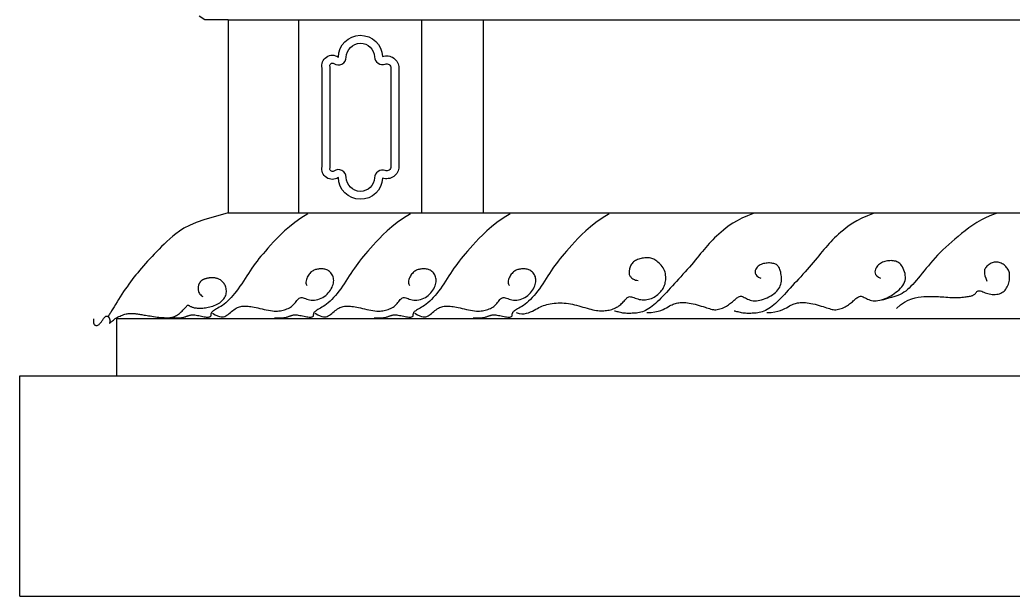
# Model space of a CAD drawing. Extents: x 1738 to 2185, y 1636 to 2426.
# Drawn here: x 1737.7 to 1961.4, y 1636.1 to 1765.8 of the extents above; entities that cross this region are included whole.
import ezdxf

# ---------------------------------------------------------------- set-up
doc = ezdxf.new("R2010")
doc.units = 0
doc.header["$LTSCALE"] = 10
doc.header["$MEASUREMENT"] = 0
doc.layers.add('3', color=3, linetype='CONTINUOUS')
doc.layers.add('4', color=4, linetype='CONTINUOUS')

msp = doc.modelspace()

# ---------------------------------------------------------------- linework, layer by layer
at = {"layer": '3'}
msp.add_line((1800.52, 1765.84), (1800.52, 1722.37), dxfattribs=at)
for points in [[(1805.81, 1754.99, -0.685062), (1809.46, 1757.47, -0.972865), (1819.41, 1757.58, -0.515844), (1823.1, 1754.99), (1823.1, 1732.82, -0.515844), (1819.41, 1730.24, -0.972865), (1809.46, 1730.34, -0.685062), (1805.81, 1732.82)], [(1807.6, 1755.27, -0.775375), (1808.45, 1756, 0.598874), (1811.25, 1757.44, -0.972865), (1817.62, 1757.51, 0.506095), (1820.01, 1755.89, -0.514278), (1821.31, 1754.98), (1821.31, 1732.83, -0.514277), (1820.01, 1731.92, 0.506095), (1817.62, 1730.31, -0.972865), (1811.25, 1730.37, 0.598874), (1808.45, 1731.81, -0.775375), (1807.6, 1732.55)]]:
    msp.add_lwpolyline(points, format="xyb", close=True, dxfattribs=at)
for points in [[(1903.11, 1722.33), (1901.62, 1721.74), (1900.34, 1721.17), (1899.24, 1720.61), (1898.29, 1720.06), (1897.49, 1719.54), (1896.79, 1719.02), (1896.18, 1718.53), (1895.63, 1718.06), (1895.12, 1717.6), (1894.64, 1717.16), (1894.19, 1716.74), (1893.77, 1716.32), (1893.36, 1715.91), (1892.96, 1715.49), (1892.58, 1715.06), (1892.2, 1714.63), (1891.82, 1714.18), (1891.44, 1713.71), (1891.05, 1713.24), (1890.66, 1712.75), (1890.26, 1712.25), (1889.84, 1711.74), (1889.42, 1711.22), (1888.97, 1710.7), (1888.52, 1710.17), (1888.04, 1709.63), (1887.56, 1709.1), (1887.07, 1708.56), (1886.58, 1708.03), (1886.09, 1707.5), (1885.61, 1706.98), (1885.13, 1706.46), (1884.67, 1705.95), (1884.21, 1705.46), (1883.77, 1704.97), (1883.34, 1704.5), (1882.91, 1704.04), (1882.49, 1703.6), (1882.08, 1703.18), (1881.68, 1702.77), (1881.28, 1702.39), (1880.89, 1702.03), (1880.5, 1701.69), (1880.12, 1701.38), (1879.74, 1701.1), (1879.37, 1700.85), (1879.01, 1700.62), (1878.64, 1700.43), (1878.29, 1700.27), (1877.94, 1700.14), (1877.59, 1700.04), (1877.25, 1699.96), (1876.92, 1699.9), (1876.59, 1699.85), (1876.26, 1699.82), (1875.94, 1699.79), (1875.63, 1699.78), (1875.32, 1699.76), (1875.02, 1699.76), (1874.72, 1699.76), (1874.42, 1699.77), (1874.13, 1699.79), (1873.84, 1699.81), (1873.55, 1699.85), (1873.27, 1699.9), (1872.99, 1699.95), (1872.73, 1700.01), (1872.47, 1700.08), (1872.23, 1700.14), (1872, 1700.2), (1871.8, 1700.25), (1871.61, 1700.3)], [(1930.11, 1722.33), (1928.62, 1721.74), (1927.33, 1721.17), (1926.23, 1720.61), (1925.29, 1720.06), (1924.48, 1719.54), (1923.79, 1719.02), (1923.18, 1718.53), (1922.63, 1718.06), (1922.12, 1717.6), (1921.64, 1717.16), (1921.19, 1716.74), (1920.76, 1716.32), (1920.36, 1715.91), (1919.96, 1715.49), (1919.58, 1715.06), (1919.2, 1714.63), (1918.82, 1714.18), (1918.43, 1713.71), (1918.05, 1713.24), (1917.65, 1712.75), (1917.25, 1712.25), (1916.84, 1711.74), (1916.41, 1711.22), (1915.97, 1710.7), (1915.51, 1710.17), (1915.04, 1709.63), (1914.56, 1709.1), (1914.07, 1708.56), (1913.58, 1708.03), (1913.09, 1707.5), (1912.6, 1706.98), (1912.13, 1706.46), (1911.66, 1705.95), (1911.21, 1705.46), (1910.77, 1704.97), (1910.33, 1704.5), (1909.91, 1704.04), (1909.49, 1703.6), (1909.08, 1703.18), (1908.68, 1702.77), (1908.28, 1702.39), (1907.89, 1702.03), (1907.5, 1701.69), (1907.12, 1701.38), (1906.74, 1701.1), (1906.37, 1700.85), (1906, 1700.62), (1905.64, 1700.43), (1905.29, 1700.27), (1904.93, 1700.14), (1904.59, 1700.04), (1904.25, 1699.96), (1903.91, 1699.9), (1903.58, 1699.85), (1903.26, 1699.82), (1902.94, 1699.79), (1902.63, 1699.78), (1902.32, 1699.76), (1902.01, 1699.76), (1901.71, 1699.76), (1901.42, 1699.77), (1901.13, 1699.79), (1900.84, 1699.81), (1900.55, 1699.85), (1900.27, 1699.9), (1899.99, 1699.95), (1899.72, 1700.01), (1899.46, 1700.08), (1899.22, 1700.14), (1899, 1700.2), (1898.79, 1700.25), (1898.61, 1700.3)], [(1957.85, 1722.33), (1956.56, 1721.88), (1955.37, 1721.37), (1954.27, 1720.82), (1953.26, 1720.24), (1952.32, 1719.62), (1951.44, 1719), (1950.6, 1718.36), (1949.81, 1717.72), (1949.04, 1717.1), (1948.3, 1716.48), (1947.59, 1715.87), (1946.9, 1715.26), (1946.24, 1714.66), (1945.6, 1714.06), (1944.99, 1713.47), (1944.41, 1712.87), (1943.85, 1712.27), (1943.32, 1711.68), (1942.81, 1711.08), (1942.32, 1710.5), (1941.84, 1709.92), (1941.38, 1709.34), (1940.93, 1708.79), (1940.49, 1708.25), (1940.06, 1707.72), (1939.63, 1707.22), (1939.21, 1706.74), (1938.8, 1706.28), (1938.4, 1705.86), (1938, 1705.47), (1937.61, 1705.11), (1937.22, 1704.8), (1936.83, 1704.52), (1936.43, 1704.28), (1935.97, 1704.05), (1935.44, 1703.83), (1934.8, 1703.6), (1934.03, 1703.36), (1933.1, 1703.09), (1931.98, 1702.78)], [(1802.62, 1722.2), (1801.04, 1721.19), (1799.65, 1720.21), (1798.43, 1719.26), (1797.36, 1718.34), (1796.42, 1717.47), (1795.6, 1716.63), (1794.87, 1715.85), (1794.2, 1715.12), (1793.6, 1714.44), (1793.04, 1713.8), (1792.52, 1713.21), (1792.04, 1712.64), (1791.59, 1712.1), (1791.16, 1711.56), (1790.75, 1711.03), (1790.36, 1710.48), (1789.97, 1709.93), (1789.59, 1709.35), (1789.21, 1708.77), (1788.83, 1708.19), (1788.46, 1707.6), (1788.08, 1707.01), (1787.7, 1706.43), (1787.31, 1705.87), (1786.92, 1705.31), (1786.52, 1704.78), (1786.11, 1704.27), (1785.71, 1703.78), (1785.3, 1703.32), (1784.9, 1702.9), (1784.5, 1702.51), (1784.1, 1702.16), (1783.72, 1701.85), (1783.34, 1701.57), (1782.98, 1701.34), (1782.64, 1701.13), (1782.32, 1700.94), (1782.03, 1700.78), (1781.77, 1700.64), (1781.54, 1700.5), (1781.35, 1700.37), (1781.19, 1700.26), (1781.06, 1700.14), (1780.96, 1700.04), (1780.89, 1699.94), (1780.83, 1699.84), (1780.79, 1699.76), (1780.76, 1699.67), (1780.75, 1699.6), (1780.74, 1699.52), (1780.74, 1699.45), (1780.73, 1699.39), (1780.73, 1699.32), (1780.72, 1699.26), (1780.71, 1699.2), (1780.68, 1699.14), (1780.65, 1699.08), (1780.59, 1699.02), (1780.52, 1698.97), (1780.43, 1698.93), (1780.31, 1698.89), (1780.17, 1698.87), (1779.99, 1698.86), (1779.78, 1698.87), (1779.53, 1698.9), (1779.25, 1698.95), (1778.95, 1699), (1778.64, 1699.07), (1778.32, 1699.13), (1778.01, 1699.2), (1777.71, 1699.25), (1777.42, 1699.3), (1777.17, 1699.33), (1776.94, 1699.35), (1776.73, 1699.36), (1776.54, 1699.36), (1776.36, 1699.34), (1776.21, 1699.33), (1776.06, 1699.3), (1775.93, 1699.27), (1775.8, 1699.24), (1775.68, 1699.21), (1775.56, 1699.17), (1775.44, 1699.13), (1775.32, 1699.09), (1775.2, 1699.05), (1775.07, 1699), (1774.94, 1698.95), (1774.79, 1698.9), (1774.62, 1698.85), (1774.39, 1698.8), (1774.11, 1698.76), (1773.75, 1698.72), (1773.29, 1698.69), (1772.71, 1698.67), (1772, 1698.66)], [(1825.71, 1722.2), (1824.13, 1721.19), (1822.74, 1720.21), (1821.52, 1719.26), (1820.45, 1718.34), (1819.51, 1717.47), (1818.69, 1716.63), (1817.95, 1715.85), (1817.29, 1715.12), (1816.69, 1714.44), (1816.13, 1713.8), (1815.61, 1713.21), (1815.13, 1712.64), (1814.68, 1712.1), (1814.25, 1711.56), (1813.84, 1711.03), (1813.44, 1710.48), (1813.06, 1709.93), (1812.67, 1709.35), (1812.3, 1708.77), (1811.92, 1708.19), (1811.54, 1707.6), (1811.17, 1707.01), (1810.78, 1706.43), (1810.4, 1705.87), (1810, 1705.31), (1809.6, 1704.78), (1809.2, 1704.27), (1808.79, 1703.78), (1808.39, 1703.32), (1807.99, 1702.9), (1807.59, 1702.51), (1807.19, 1702.16), (1806.8, 1701.85), (1806.43, 1701.57), (1806.07, 1701.34), (1805.73, 1701.13), (1805.41, 1700.94), (1805.12, 1700.78), (1804.85, 1700.64), (1804.63, 1700.5), (1804.43, 1700.37), (1804.28, 1700.26), (1804.15, 1700.14), (1804.05, 1700.04), (1803.97, 1699.94), (1803.92, 1699.84), (1803.88, 1699.76), (1803.85, 1699.67), (1803.84, 1699.6), (1803.83, 1699.52), (1803.82, 1699.45), (1803.82, 1699.39), (1803.82, 1699.32), (1803.81, 1699.26), (1803.8, 1699.2), (1803.77, 1699.14), (1803.73, 1699.08), (1803.68, 1699.02), (1803.61, 1698.97), (1803.52, 1698.93), (1803.4, 1698.89), (1803.25, 1698.87), (1803.07, 1698.86), (1802.86, 1698.87), (1802.61, 1698.9), (1802.34, 1698.95), (1802.04, 1699), (1801.73, 1699.07), (1801.41, 1699.13), (1801.1, 1699.2), (1800.79, 1699.25), (1800.51, 1699.3), (1800.25, 1699.33), (1800.02, 1699.35), (1799.81, 1699.36), (1799.62, 1699.36), (1799.45, 1699.34), (1799.29, 1699.33), (1799.15, 1699.3), (1799.01, 1699.27), (1798.89, 1699.24), (1798.77, 1699.21), (1798.65, 1699.17), (1798.53, 1699.13), (1798.41, 1699.09), (1798.29, 1699.05), (1798.16, 1699), (1798.03, 1698.95), (1797.88, 1698.9), (1797.7, 1698.85), (1797.48, 1698.8), (1797.2, 1698.76), (1796.83, 1698.72), (1796.37, 1698.69), (1795.8, 1698.67), (1795.09, 1698.66)], [(1848.15, 1722.2), (1846.57, 1721.19), (1845.18, 1720.21), (1843.96, 1719.26), (1842.89, 1718.34), (1841.96, 1717.47), (1841.13, 1716.63), (1840.4, 1715.85), (1839.74, 1715.12), (1839.13, 1714.44), (1838.57, 1713.8), (1838.05, 1713.21), (1837.57, 1712.64), (1837.12, 1712.1), (1836.69, 1711.56), (1836.28, 1711.03), (1835.89, 1710.48), (1835.5, 1709.93), (1835.12, 1709.35), (1834.74, 1708.77), (1834.37, 1708.19), (1833.99, 1707.6), (1833.61, 1707.01), (1833.23, 1706.43), (1832.84, 1705.87), (1832.45, 1705.31), (1832.05, 1704.78), (1831.65, 1704.27), (1831.24, 1703.78), (1830.83, 1703.32), (1830.43, 1702.9), (1830.03, 1702.51), (1829.64, 1702.16), (1829.25, 1701.85), (1828.87, 1701.57), (1828.51, 1701.34), (1828.17, 1701.13), (1827.85, 1700.94), (1827.56, 1700.78), (1827.3, 1700.64), (1827.07, 1700.5), (1826.88, 1700.37), (1826.72, 1700.26), (1826.59, 1700.14), (1826.49, 1700.04), (1826.42, 1699.94), (1826.36, 1699.84), (1826.32, 1699.76), (1826.3, 1699.67), (1826.28, 1699.6), (1826.27, 1699.52), (1826.27, 1699.45), (1826.27, 1699.39), (1826.26, 1699.32), (1826.26, 1699.26), (1826.24, 1699.2), (1826.22, 1699.14), (1826.18, 1699.08), (1826.13, 1699.02), (1826.06, 1698.97), (1825.96, 1698.93), (1825.84, 1698.89), (1825.7, 1698.87), (1825.52, 1698.86), (1825.31, 1698.87), (1825.06, 1698.9), (1824.78, 1698.95), (1824.48, 1699), (1824.17, 1699.07), (1823.86, 1699.13), (1823.54, 1699.2), (1823.24, 1699.25), (1822.96, 1699.3), (1822.7, 1699.33), (1822.47, 1699.35), (1822.26, 1699.36), (1822.07, 1699.36), (1821.9, 1699.34), (1821.74, 1699.33), (1821.59, 1699.3), (1821.46, 1699.27), (1821.33, 1699.24), (1821.21, 1699.21), (1821.09, 1699.17), (1820.98, 1699.13), (1820.86, 1699.09), (1820.73, 1699.05), (1820.61, 1699), (1820.47, 1698.95), (1820.32, 1698.9), (1820.15, 1698.85), (1819.93, 1698.8), (1819.64, 1698.76), (1819.28, 1698.72), (1818.82, 1698.69), (1818.24, 1698.67), (1817.53, 1698.66)], [(1870.44, 1722.2), (1868.86, 1721.19), (1867.46, 1720.21), (1866.24, 1719.26), (1865.18, 1718.34), (1864.24, 1717.47), (1863.41, 1716.63), (1862.68, 1715.85), (1862.02, 1715.12), (1861.41, 1714.44), (1860.85, 1713.8), (1860.34, 1713.21), (1859.86, 1712.64), (1859.4, 1712.1), (1858.98, 1711.56), (1858.57, 1711.03), (1858.17, 1710.48), (1857.78, 1709.93), (1857.4, 1709.35), (1857.02, 1708.77), (1856.65, 1708.19), (1856.27, 1707.6), (1855.89, 1707.01), (1855.51, 1706.43), (1855.13, 1705.87), (1854.73, 1705.31), (1854.33, 1704.78), (1853.93, 1704.27), (1853.52, 1703.78), (1853.12, 1703.32), (1852.71, 1702.9), (1852.31, 1702.51), (1851.92, 1702.16), (1851.53, 1701.85), (1851.16, 1701.57), (1850.8, 1701.34), (1850.46, 1701.13), (1850.14, 1700.94), (1849.84, 1700.78), (1849.58, 1700.64), (1849.35, 1700.5), (1849.16, 1700.37), (1849, 1700.26), (1848.88, 1700.14), (1848.78, 1700.04), (1848.7, 1699.94), (1848.64, 1699.84), (1848.6, 1699.76), (1848.58, 1699.67), (1848.56, 1699.6), (1848.56, 1699.52), (1848.55, 1699.45), (1848.55, 1699.39), (1848.55, 1699.32), (1848.54, 1699.26), (1848.52, 1699.2), (1848.5, 1699.14), (1848.46, 1699.08), (1848.41, 1699.02), (1848.34, 1698.97), (1848.24, 1698.93), (1848.13, 1698.89), (1847.98, 1698.87), (1847.8, 1698.86), (1847.59, 1698.87), (1847.34, 1698.9), (1847.07, 1698.95), (1846.77, 1699), (1846.45, 1699.07), (1846.14, 1699.13), (1845.82, 1699.2), (1845.52, 1699.25), (1845.24, 1699.3), (1844.98, 1699.33), (1844.75, 1699.35), (1844.54, 1699.36), (1844.35, 1699.36), (1844.18, 1699.34), (1844.02, 1699.33), (1843.88, 1699.3), (1843.74, 1699.27), (1843.62, 1699.24), (1843.49, 1699.21), (1843.38, 1699.17), (1843.26, 1699.13), (1843.14, 1699.09), (1843.02, 1699.05), (1842.89, 1699), (1842.75, 1698.95), (1842.61, 1698.9), (1842.43, 1698.85), (1842.21, 1698.8), (1841.93, 1698.76), (1841.56, 1698.72), (1841.1, 1698.69), (1840.52, 1698.67), (1839.81, 1698.66)], [(1849.51, 1699.97), (1850.16, 1699.77), (1850.76, 1699.69), (1851.32, 1699.7), (1851.83, 1699.78), (1852.31, 1699.92), (1852.76, 1700.1), (1853.17, 1700.3), (1853.56, 1700.51), (1853.93, 1700.71), (1854.29, 1700.89), (1854.63, 1701.07), (1854.97, 1701.23), (1855.31, 1701.37), (1855.65, 1701.51), (1856.01, 1701.63), (1856.38, 1701.75), (1856.77, 1701.84), (1857.17, 1701.93), (1857.6, 1702), (1858.03, 1702.06), (1858.48, 1702.1), (1858.94, 1702.13), (1859.4, 1702.13), (1859.86, 1702.12), (1860.33, 1702.09), (1860.79, 1702.04), (1861.26, 1701.98), (1861.72, 1701.9), (1862.19, 1701.81), (1862.65, 1701.7), (1863.12, 1701.59), (1863.59, 1701.46), (1864.06, 1701.34), (1864.54, 1701.2), (1865, 1701.07), (1865.46, 1700.94), (1865.91, 1700.81), (1866.35, 1700.7), (1866.77, 1700.6), (1867.17, 1700.51), (1867.56, 1700.44), (1867.92, 1700.39), (1868.27, 1700.36), (1868.61, 1700.34), (1868.93, 1700.34), (1869.24, 1700.35), (1869.55, 1700.38), (1869.86, 1700.42), (1870.16, 1700.46), (1870.45, 1700.52), (1870.75, 1700.59), (1871.04, 1700.67), (1871.32, 1700.77), (1871.6, 1700.87), (1871.87, 1700.99), (1872.12, 1701.13), (1872.37, 1701.27), (1872.61, 1701.43), (1872.83, 1701.6), (1873.05, 1701.78), (1873.25, 1701.96), (1873.44, 1702.15), (1873.62, 1702.34), (1873.79, 1702.53), (1873.95, 1702.72), (1874.1, 1702.9), (1874.24, 1703.07), (1874.39, 1703.22), (1874.53, 1703.35), (1874.69, 1703.45), (1874.86, 1703.52), (1875.05, 1703.54), (1875.26, 1703.53), (1875.48, 1703.48), (1875.73, 1703.41), (1875.99, 1703.31), (1876.27, 1703.21), (1876.57, 1703.1), (1876.88, 1703.01), (1877.2, 1702.93), (1877.54, 1702.87), (1877.89, 1702.83), (1878.24, 1702.83), (1878.59, 1702.84), (1878.94, 1702.88), (1879.29, 1702.95), (1879.63, 1703.04), (1879.96, 1703.15), (1880.28, 1703.29), (1880.58, 1703.45), (1880.87, 1703.63), (1881.14, 1703.82), (1881.39, 1704.03), (1881.63, 1704.24), (1881.85, 1704.46), (1882.06, 1704.69), (1882.25, 1704.91), (1882.42, 1705.14), (1882.57, 1705.37), (1882.71, 1705.61), (1882.83, 1705.86), (1882.93, 1706.12), (1883.02, 1706.4), (1883.09, 1706.69), (1883.15, 1707), (1883.18, 1707.33), (1883.2, 1707.67), (1883.19, 1708.01), (1883.16, 1708.36), (1883.11, 1708.71), (1883.02, 1709.05), (1882.9, 1709.39), (1882.75, 1709.71), (1882.58, 1710.02), (1882.38, 1710.32), (1882.16, 1710.59), (1881.92, 1710.85), (1881.68, 1711.09), (1881.44, 1711.31), (1881.2, 1711.5), (1880.96, 1711.67), (1880.73, 1711.82), (1880.5, 1711.95), (1880.27, 1712.05), (1880.04, 1712.13), (1879.8, 1712.2), (1879.56, 1712.24), (1879.3, 1712.27), (1879.04, 1712.28), (1878.76, 1712.28), (1878.48, 1712.27), (1878.2, 1712.23), (1877.91, 1712.19), (1877.63, 1712.13), (1877.36, 1712.06), (1877.09, 1711.97), (1876.84, 1711.87), (1876.6, 1711.76), (1876.37, 1711.64), (1876.16, 1711.51), (1875.96, 1711.36), (1875.78, 1711.2), (1875.62, 1711.03), (1875.48, 1710.85), (1875.36, 1710.65), (1875.25, 1710.45), (1875.16, 1710.24), (1875.09, 1710.02), (1875.03, 1709.81), (1874.99, 1709.6), (1874.96, 1709.4), (1874.94, 1709.2), (1874.93, 1709.02), (1874.93, 1708.84), (1874.95, 1708.68), (1874.98, 1708.53), (1875.03, 1708.38), (1875.1, 1708.24), (1875.18, 1708.1), (1875.29, 1707.96), (1875.42, 1707.83), (1875.58, 1707.7), (1875.75, 1707.58), (1875.95, 1707.47), (1876.17, 1707.37), (1876.41, 1707.28), (1876.68, 1707.21), (1876.96, 1707.16)], [(1878.93, 1699.96), (1879.9, 1700), (1880.74, 1700.09), (1881.45, 1700.24), (1882.06, 1700.42), (1882.57, 1700.62), (1883.01, 1700.84), (1883.39, 1701.05), (1883.72, 1701.26), (1884.04, 1701.43), (1884.33, 1701.59), (1884.6, 1701.72), (1884.87, 1701.83), (1885.12, 1701.92), (1885.37, 1702), (1885.62, 1702.06), (1885.88, 1702.12), (1886.15, 1702.16), (1886.42, 1702.2), (1886.71, 1702.22), (1887.02, 1702.23), (1887.35, 1702.22), (1887.69, 1702.2), (1888.07, 1702.16), (1888.47, 1702.1), (1888.9, 1702.02), (1889.35, 1701.92), (1889.81, 1701.81), (1890.28, 1701.69), (1890.74, 1701.56), (1891.19, 1701.42), (1891.63, 1701.29), (1892.03, 1701.16), (1892.4, 1701.04), (1892.74, 1700.93), (1893.05, 1700.83), (1893.35, 1700.74), (1893.63, 1700.67), (1893.91, 1700.62), (1894.18, 1700.6), (1894.47, 1700.6), (1894.76, 1700.63), (1895.06, 1700.68), (1895.37, 1700.76), (1895.68, 1700.85), (1895.98, 1700.97), (1896.28, 1701.1), (1896.57, 1701.24), (1896.85, 1701.39), (1897.11, 1701.54), (1897.35, 1701.71), (1897.58, 1701.88), (1897.8, 1702.05), (1898.01, 1702.22), (1898.21, 1702.4), (1898.41, 1702.58), (1898.61, 1702.75), (1898.81, 1702.93), (1899.01, 1703.09), (1899.2, 1703.25), (1899.4, 1703.38), (1899.6, 1703.49), (1899.81, 1703.57), (1900.01, 1703.61), (1900.22, 1703.62), (1900.44, 1703.57), (1900.65, 1703.49), (1900.88, 1703.38), (1901.12, 1703.26), (1901.37, 1703.12), (1901.63, 1702.98), (1901.91, 1702.86), (1902.21, 1702.75), (1902.53, 1702.68), (1902.87, 1702.63), (1903.22, 1702.61), (1903.6, 1702.63), (1903.98, 1702.67), (1904.37, 1702.74), (1904.78, 1702.83), (1905.19, 1702.96), (1905.61, 1703.11), (1906.02, 1703.29), (1906.43, 1703.5), (1906.83, 1703.72), (1907.21, 1703.96), (1907.57, 1704.22), (1907.9, 1704.49), (1908.19, 1704.78), (1908.45, 1705.07), (1908.66, 1705.37), (1908.84, 1705.68), (1908.99, 1706), (1909.1, 1706.32), (1909.18, 1706.65), (1909.23, 1706.99), (1909.26, 1707.34), (1909.26, 1707.7), (1909.24, 1708.05), (1909.2, 1708.4), (1909.14, 1708.75), (1909.07, 1709.08), (1908.98, 1709.39), (1908.88, 1709.67), (1908.77, 1709.93), (1908.66, 1710.15), (1908.53, 1710.34), (1908.4, 1710.5), (1908.25, 1710.63), (1908.09, 1710.75), (1907.92, 1710.84), (1907.74, 1710.91), (1907.53, 1710.98), (1907.32, 1711.03), (1907.08, 1711.07), (1906.83, 1711.09), (1906.58, 1711.11), (1906.31, 1711.11), (1906.04, 1711.1), (1905.77, 1711.07), (1905.49, 1711.03), (1905.22, 1710.97), (1904.95, 1710.9), (1904.69, 1710.8), (1904.44, 1710.69), (1904.2, 1710.54), (1903.98, 1710.37), (1903.78, 1710.18), (1903.61, 1709.95), (1903.46, 1709.69), (1903.35, 1709.4), (1903.3, 1709.1), (1903.33, 1708.8), (1903.46, 1708.5), (1903.7, 1708.21), (1904.06, 1707.95), (1904.57, 1707.72)], [(1905.92, 1699.96), (1906.9, 1700), (1907.74, 1700.09), (1908.45, 1700.24), (1909.05, 1700.42), (1909.57, 1700.62), (1910, 1700.84), (1910.38, 1701.05), (1910.72, 1701.26), (1911.03, 1701.43), (1911.33, 1701.59), (1911.6, 1701.72), (1911.86, 1701.83), (1912.12, 1701.92), (1912.37, 1702), (1912.62, 1702.06), (1912.88, 1702.12), (1913.14, 1702.16), (1913.42, 1702.2), (1913.71, 1702.22), (1914.02, 1702.23), (1914.34, 1702.22), (1914.69, 1702.2), (1915.06, 1702.16), (1915.47, 1702.1), (1915.89, 1702.02), (1916.34, 1701.92), (1916.81, 1701.81), (1917.27, 1701.69), (1917.74, 1701.56), (1918.19, 1701.42), (1918.62, 1701.29), (1919.03, 1701.16), (1919.4, 1701.04), (1919.73, 1700.93), (1920.05, 1700.83), (1920.34, 1700.74), (1920.63, 1700.67), (1920.9, 1700.62), (1921.18, 1700.6), (1921.46, 1700.6), (1921.76, 1700.63), (1922.06, 1700.68), (1922.37, 1700.76), (1922.68, 1700.85), (1922.98, 1700.97), (1923.28, 1701.1), (1923.57, 1701.24), (1923.85, 1701.39), (1924.1, 1701.54), (1924.35, 1701.71), (1924.58, 1701.88), (1924.8, 1702.05), (1925.01, 1702.22), (1925.21, 1702.4), (1925.41, 1702.58), (1925.61, 1702.75), (1925.8, 1702.93), (1926, 1703.09), (1926.2, 1703.25), (1926.4, 1703.38), (1926.6, 1703.49), (1926.8, 1703.57), (1927.01, 1703.61), (1927.22, 1703.62), (1927.43, 1703.57), (1927.65, 1703.49), (1927.88, 1703.38), (1928.12, 1703.26), (1928.36, 1703.12), (1928.63, 1702.98), (1928.91, 1702.86), (1929.21, 1702.75), (1929.53, 1702.68), (1929.87, 1702.63), (1930.22, 1702.61), (1930.59, 1702.63), (1930.98, 1702.67), (1931.37, 1702.74), (1931.78, 1702.83), (1932.19, 1702.96), (1932.61, 1703.11), (1933.02, 1703.29), (1933.44, 1703.5), (1933.85, 1703.72), (1934.26, 1703.97), (1934.65, 1704.23), (1935.03, 1704.51), (1935.39, 1704.8), (1935.72, 1705.1), (1936.04, 1705.41), (1936.32, 1705.73), (1936.57, 1706.07), (1936.78, 1706.41), (1936.95, 1706.77), (1937.07, 1707.15), (1937.14, 1707.53), (1937.16, 1707.93), (1937.13, 1708.34), (1937.07, 1708.74), (1936.96, 1709.14), (1936.82, 1709.53), (1936.66, 1709.89), (1936.48, 1710.22), (1936.29, 1710.51), (1936.09, 1710.76), (1935.88, 1710.98), (1935.67, 1711.15), (1935.44, 1711.29), (1935.21, 1711.41), (1934.98, 1711.49), (1934.73, 1711.55), (1934.47, 1711.6), (1934.21, 1711.63), (1933.94, 1711.64), (1933.66, 1711.63), (1933.38, 1711.61), (1933.1, 1711.58), (1932.83, 1711.52), (1932.55, 1711.46), (1932.29, 1711.37), (1932.03, 1711.27), (1931.77, 1711.16), (1931.53, 1711.02), (1931.31, 1710.86), (1931.09, 1710.68), (1930.9, 1710.48), (1930.72, 1710.26), (1930.56, 1710), (1930.42, 1709.72), (1930.33, 1709.42), (1930.29, 1709.11), (1930.33, 1708.8), (1930.45, 1708.5), (1930.69, 1708.21), (1931.06, 1707.95), (1931.57, 1707.72)], [(1935.13, 1700.87), (1936.07, 1701.66), (1936.96, 1702.27), (1937.81, 1702.73), (1938.6, 1703.06), (1939.34, 1703.28), (1940.03, 1703.42), (1940.68, 1703.5), (1941.28, 1703.54), (1941.83, 1703.57), (1942.35, 1703.59), (1942.83, 1703.6), (1943.29, 1703.6), (1943.73, 1703.59), (1944.15, 1703.57), (1944.57, 1703.55), (1944.99, 1703.53), (1945.41, 1703.5), (1945.84, 1703.46), (1946.28, 1703.43), (1946.71, 1703.4), (1947.14, 1703.38), (1947.56, 1703.36), (1947.98, 1703.34), (1948.38, 1703.34), (1948.78, 1703.34), (1949.16, 1703.36), (1949.53, 1703.38), (1949.88, 1703.41), (1950.21, 1703.44), (1950.53, 1703.47), (1950.82, 1703.51), (1951.1, 1703.54), (1951.36, 1703.58), (1951.6, 1703.62), (1951.81, 1703.65), (1952.01, 1703.7), (1952.2, 1703.76), (1952.36, 1703.83), (1952.52, 1703.91), (1952.66, 1704.01), (1952.79, 1704.13), (1952.91, 1704.27), (1953.02, 1704.41), (1953.14, 1704.54), (1953.26, 1704.66), (1953.4, 1704.77), (1953.54, 1704.84), (1953.71, 1704.87), (1953.89, 1704.87), (1954.1, 1704.82), (1954.33, 1704.75), (1954.58, 1704.65), (1954.84, 1704.54), (1955.13, 1704.43), (1955.42, 1704.32), (1955.73, 1704.22), (1956.05, 1704.14), (1956.38, 1704.08), (1956.72, 1704.04), (1957.06, 1704.02), (1957.39, 1704.03), (1957.72, 1704.06), (1958.04, 1704.12), (1958.34, 1704.2), (1958.62, 1704.31), (1958.89, 1704.45), (1959.14, 1704.61), (1959.37, 1704.8), (1959.59, 1705.01), (1959.78, 1705.24), (1959.95, 1705.49), (1960.1, 1705.75), (1960.23, 1706.04), (1960.34, 1706.33), (1960.43, 1706.63), (1960.5, 1706.93), (1960.56, 1707.24), (1960.6, 1707.54), (1960.62, 1707.83), (1960.63, 1708.11), (1960.62, 1708.38), (1960.6, 1708.63), (1960.56, 1708.87), (1960.5, 1709.1), (1960.43, 1709.32), (1960.34, 1709.53), (1960.23, 1709.73), (1960.1, 1709.93), (1959.95, 1710.13), (1959.78, 1710.31), (1959.59, 1710.49), (1959.4, 1710.66), (1959.18, 1710.82), (1958.96, 1710.95), (1958.74, 1711.07), (1958.51, 1711.17), (1958.27, 1711.24), (1958.04, 1711.29), (1957.81, 1711.31), (1957.57, 1711.32), (1957.34, 1711.3), (1957.12, 1711.26), (1956.89, 1711.21), (1956.67, 1711.13), (1956.45, 1711.04), (1956.25, 1710.93), (1956.05, 1710.8), (1955.86, 1710.67), (1955.68, 1710.52), (1955.51, 1710.36), (1955.36, 1710.18), (1955.22, 1710.01), (1955.1, 1709.82), (1955, 1709.61), (1954.94, 1709.36), (1954.93, 1709.06), (1954.97, 1708.69), (1955.07, 1708.25), (1955.24, 1707.7), (1955.49, 1707.05)], [(1781.14, 1699.78), (1781.75, 1699.46), (1782.26, 1699.23), (1782.68, 1699.07), (1783.04, 1698.99), (1783.35, 1698.96), (1783.62, 1698.99), (1783.87, 1699.07), (1784.12, 1699.19), (1784.37, 1699.35), (1784.62, 1699.53), (1784.89, 1699.74), (1785.15, 1699.95), (1785.42, 1700.17), (1785.69, 1700.38), (1785.95, 1700.58), (1786.22, 1700.77), (1786.47, 1700.92), (1786.73, 1701.06), (1786.98, 1701.16), (1787.23, 1701.25), (1787.49, 1701.31), (1787.74, 1701.36), (1788.01, 1701.39), (1788.27, 1701.41), (1788.55, 1701.41), (1788.83, 1701.4), (1789.13, 1701.38), (1789.45, 1701.35), (1789.78, 1701.3), (1790.13, 1701.24), (1790.51, 1701.17), (1790.92, 1701.09), (1791.35, 1700.99), (1791.81, 1700.89), (1792.28, 1700.78), (1792.76, 1700.67), (1793.24, 1700.57), (1793.71, 1700.48), (1794.17, 1700.4), (1794.61, 1700.34), (1795.01, 1700.3), (1795.39, 1700.28), (1795.75, 1700.29), (1796.09, 1700.31), (1796.41, 1700.35), (1796.71, 1700.4), (1797.01, 1700.47), (1797.3, 1700.55), (1797.59, 1700.65), (1797.88, 1700.76), (1798.16, 1700.88), (1798.43, 1701.02), (1798.69, 1701.18), (1798.94, 1701.35), (1799.17, 1701.54), (1799.39, 1701.76), (1799.59, 1701.98), (1799.78, 1702.22), (1799.96, 1702.46), (1800.13, 1702.69), (1800.31, 1702.9), (1800.48, 1703.08), (1800.66, 1703.22), (1800.86, 1703.3), (1801.07, 1703.34), (1801.29, 1703.32), (1801.53, 1703.26), (1801.79, 1703.18), (1802.06, 1703.09), (1802.35, 1702.99), (1802.67, 1702.9), (1803, 1702.82), (1803.35, 1702.78), (1803.71, 1702.76), (1804.09, 1702.78), (1804.47, 1702.83), (1804.85, 1702.91), (1805.23, 1703.03), (1805.6, 1703.17), (1805.96, 1703.36), (1806.3, 1703.57), (1806.63, 1703.82), (1806.93, 1704.09), (1807.2, 1704.38), (1807.46, 1704.69), (1807.68, 1705.01), (1807.88, 1705.33), (1808.05, 1705.65), (1808.18, 1705.97), (1808.28, 1706.28), (1808.35, 1706.59), (1808.4, 1706.88), (1808.41, 1707.17), (1808.4, 1707.45), (1808.35, 1707.72), (1808.29, 1707.97), (1808.19, 1708.22), (1808.08, 1708.45), (1807.94, 1708.66), (1807.79, 1708.86), (1807.62, 1709.04), (1807.44, 1709.21), (1807.25, 1709.35), (1807.06, 1709.47), (1806.85, 1709.57), (1806.65, 1709.65), (1806.44, 1709.71), (1806.23, 1709.75), (1806.01, 1709.78), (1805.8, 1709.79), (1805.59, 1709.8), (1805.37, 1709.79), (1805.16, 1709.78), (1804.96, 1709.75), (1804.75, 1709.72), (1804.55, 1709.68), (1804.35, 1709.62), (1804.16, 1709.55), (1803.96, 1709.46), (1803.77, 1709.36), (1803.58, 1709.24), (1803.4, 1709.11), (1803.22, 1708.95), (1803.05, 1708.78), (1802.88, 1708.59), (1802.73, 1708.38), (1802.59, 1708.15), (1802.46, 1707.91), (1802.35, 1707.65), (1802.26, 1707.37), (1802.19, 1707.1), (1802.16, 1706.83), (1802.17, 1706.58), (1802.21, 1706.36), (1802.31, 1706.17), (1802.46, 1706.03)], [(1804.23, 1699.78), (1804.83, 1699.46), (1805.34, 1699.23), (1805.77, 1699.07), (1806.13, 1698.99), (1806.44, 1698.96), (1806.71, 1698.99), (1806.96, 1699.07), (1807.2, 1699.19), (1807.45, 1699.35), (1807.71, 1699.53), (1807.97, 1699.74), (1808.24, 1699.95), (1808.51, 1700.17), (1808.77, 1700.38), (1809.04, 1700.58), (1809.3, 1700.77), (1809.56, 1700.92), (1809.82, 1701.06), (1810.07, 1701.16), (1810.32, 1701.25), (1810.57, 1701.31), (1810.83, 1701.36), (1811.09, 1701.39), (1811.36, 1701.41), (1811.63, 1701.41), (1811.92, 1701.4), (1812.22, 1701.38), (1812.53, 1701.35), (1812.86, 1701.3), (1813.22, 1701.24), (1813.6, 1701.17), (1814, 1701.09), (1814.44, 1700.99), (1814.9, 1700.89), (1815.37, 1700.78), (1815.85, 1700.67), (1816.33, 1700.57), (1816.8, 1700.48), (1817.26, 1700.4), (1817.69, 1700.34), (1818.1, 1700.3), (1818.48, 1700.28), (1818.84, 1700.29), (1819.17, 1700.31), (1819.49, 1700.35), (1819.8, 1700.4), (1820.1, 1700.47), (1820.39, 1700.55), (1820.68, 1700.65), (1820.96, 1700.76), (1821.24, 1700.88), (1821.51, 1701.02), (1821.77, 1701.18), (1822.02, 1701.35), (1822.26, 1701.54), (1822.48, 1701.76), (1822.68, 1701.98), (1822.87, 1702.22), (1823.05, 1702.46), (1823.22, 1702.69), (1823.39, 1702.9), (1823.57, 1703.08), (1823.75, 1703.22), (1823.94, 1703.3), (1824.15, 1703.34), (1824.38, 1703.32), (1824.62, 1703.26), (1824.87, 1703.18), (1825.15, 1703.09), (1825.44, 1702.99), (1825.75, 1702.9), (1826.08, 1702.82), (1826.43, 1702.78), (1826.8, 1702.76), (1827.17, 1702.78), (1827.56, 1702.83), (1827.94, 1702.91), (1828.32, 1703.03), (1828.69, 1703.17), (1829.05, 1703.36), (1829.39, 1703.57), (1829.71, 1703.82), (1830.01, 1704.09), (1830.29, 1704.38), (1830.54, 1704.69), (1830.77, 1705.01), (1830.97, 1705.33), (1831.13, 1705.65), (1831.27, 1705.97), (1831.37, 1706.28), (1831.44, 1706.59), (1831.48, 1706.88), (1831.5, 1707.17), (1831.48, 1707.45), (1831.44, 1707.72), (1831.37, 1707.97), (1831.28, 1708.22), (1831.17, 1708.45), (1831.03, 1708.66), (1830.88, 1708.86), (1830.71, 1709.04), (1830.53, 1709.21), (1830.34, 1709.35), (1830.14, 1709.47), (1829.94, 1709.57), (1829.73, 1709.65), (1829.52, 1709.71), (1829.31, 1709.75), (1829.1, 1709.78), (1828.89, 1709.79), (1828.67, 1709.8), (1828.46, 1709.79), (1828.25, 1709.78), (1828.04, 1709.75), (1827.84, 1709.72), (1827.64, 1709.68), (1827.44, 1709.62), (1827.24, 1709.55), (1827.05, 1709.46), (1826.86, 1709.36), (1826.67, 1709.24), (1826.48, 1709.11), (1826.3, 1708.95), (1826.13, 1708.78), (1825.97, 1708.59), (1825.82, 1708.38), (1825.68, 1708.15), (1825.55, 1707.91), (1825.44, 1707.65), (1825.35, 1707.37), (1825.28, 1707.1), (1825.25, 1706.83), (1825.25, 1706.58), (1825.3, 1706.36), (1825.4, 1706.17), (1825.55, 1706.03)], [(1826.67, 1699.78), (1827.28, 1699.46), (1827.79, 1699.23), (1828.22, 1699.07), (1828.58, 1698.99), (1828.88, 1698.96), (1829.16, 1698.99), (1829.41, 1699.07), (1829.65, 1699.19), (1829.9, 1699.35), (1830.16, 1699.53), (1830.42, 1699.74), (1830.68, 1699.95), (1830.95, 1700.17), (1831.22, 1700.38), (1831.48, 1700.58), (1831.75, 1700.77), (1832.01, 1700.92), (1832.26, 1701.06), (1832.51, 1701.16), (1832.77, 1701.25), (1833.02, 1701.31), (1833.28, 1701.36), (1833.54, 1701.39), (1833.8, 1701.41), (1834.08, 1701.41), (1834.36, 1701.4), (1834.66, 1701.38), (1834.98, 1701.35), (1835.31, 1701.3), (1835.66, 1701.24), (1836.04, 1701.17), (1836.45, 1701.09), (1836.88, 1700.99), (1837.34, 1700.89), (1837.81, 1700.78), (1838.29, 1700.67), (1838.77, 1700.57), (1839.25, 1700.48), (1839.7, 1700.4), (1840.14, 1700.34), (1840.54, 1700.3), (1840.92, 1700.28), (1841.28, 1700.29), (1841.62, 1700.31), (1841.94, 1700.35), (1842.25, 1700.4), (1842.54, 1700.47), (1842.84, 1700.55), (1843.13, 1700.65), (1843.41, 1700.76), (1843.69, 1700.88), (1843.96, 1701.02), (1844.22, 1701.18), (1844.47, 1701.35), (1844.7, 1701.54), (1844.92, 1701.76), (1845.12, 1701.98), (1845.31, 1702.22), (1845.49, 1702.46), (1845.67, 1702.69), (1845.84, 1702.9), (1846.01, 1703.08), (1846.2, 1703.22), (1846.39, 1703.3), (1846.6, 1703.34), (1846.82, 1703.32), (1847.06, 1703.26), (1847.32, 1703.18), (1847.59, 1703.09), (1847.89, 1702.99), (1848.2, 1702.9), (1848.53, 1702.82), (1848.88, 1702.78), (1849.24, 1702.76), (1849.62, 1702.78), (1850, 1702.83), (1850.38, 1702.91), (1850.76, 1703.03), (1851.14, 1703.17), (1851.49, 1703.36), (1851.84, 1703.57), (1852.16, 1703.82), (1852.46, 1704.09), (1852.74, 1704.38), (1852.99, 1704.69), (1853.21, 1705.01), (1853.41, 1705.33), (1853.58, 1705.65), (1853.71, 1705.97), (1853.81, 1706.28), (1853.89, 1706.59), (1853.93, 1706.88), (1853.94, 1707.17), (1853.93, 1707.45), (1853.89, 1707.72), (1853.82, 1707.97), (1853.73, 1708.22), (1853.61, 1708.45), (1853.48, 1708.66), (1853.32, 1708.86), (1853.16, 1709.04), (1852.98, 1709.21), (1852.79, 1709.35), (1852.59, 1709.47), (1852.39, 1709.57), (1852.18, 1709.65), (1851.97, 1709.71), (1851.76, 1709.75), (1851.54, 1709.78), (1851.33, 1709.79), (1851.12, 1709.8), (1850.91, 1709.79), (1850.7, 1709.78), (1850.49, 1709.75), (1850.29, 1709.72), (1850.08, 1709.68), (1849.89, 1709.62), (1849.69, 1709.55), (1849.49, 1709.46), (1849.3, 1709.36), (1849.11, 1709.24), (1848.93, 1709.11), (1848.75, 1708.95), (1848.58, 1708.78), (1848.41, 1708.59), (1848.26, 1708.38), (1848.12, 1708.15), (1847.99, 1707.91), (1847.88, 1707.65), (1847.79, 1707.37), (1847.73, 1707.1), (1847.69, 1706.83), (1847.7, 1706.58), (1847.75, 1706.36), (1847.84, 1706.17), (1847.99, 1706.03)], [(1754.32, 1698.57), (1754.3, 1698.19), (1754.31, 1697.87), (1754.35, 1697.61), (1754.42, 1697.41), (1754.51, 1697.25), (1754.62, 1697.14), (1754.74, 1697.08), (1754.87, 1697.05), (1755.01, 1697.04), (1755.15, 1697.07), (1755.29, 1697.13), (1755.43, 1697.2), (1755.57, 1697.3), (1755.71, 1697.41), (1755.85, 1697.54), (1755.97, 1697.68), (1756.09, 1697.83), (1756.21, 1697.99), (1756.31, 1698.15), (1756.42, 1698.31), (1756.51, 1698.46), (1756.61, 1698.6), (1756.7, 1698.73), (1756.79, 1698.85), (1756.88, 1698.94), (1756.96, 1699.02), (1757.05, 1699.07), (1757.13, 1699.12), (1757.21, 1699.14), (1757.29, 1699.16), (1757.36, 1699.16), (1757.43, 1699.15), (1757.49, 1699.13), (1757.55, 1699.1), (1757.6, 1699.06), (1757.66, 1699.01), (1757.7, 1698.96), (1757.75, 1698.9), (1757.8, 1698.83), (1757.84, 1698.75), (1757.88, 1698.67), (1757.92, 1698.59), (1757.96, 1698.5), (1757.99, 1698.41), (1758.01, 1698.31), (1758.03, 1698.21), (1758.04, 1698.11), (1758.03, 1698.01), (1758.02, 1697.91), (1758, 1697.82), (1757.98, 1697.73), (1757.96, 1697.66), (1757.95, 1697.6), (1757.95, 1697.57), (1757.97, 1697.56), (1758.01, 1697.58), (1758.08, 1697.64), (1758.18, 1697.72), (1758.29, 1697.83), (1758.44, 1697.96), (1758.6, 1698.1), (1758.79, 1698.26), (1759, 1698.42), (1759.23, 1698.58), (1759.48, 1698.73), (1759.74, 1698.88), (1760.02, 1699.03), (1760.3, 1699.16), (1760.58, 1699.28), (1760.86, 1699.39), (1761.14, 1699.49), (1761.41, 1699.57), (1761.66, 1699.63), (1761.9, 1699.68), (1762.12, 1699.72), (1762.34, 1699.75), (1762.55, 1699.76), (1762.75, 1699.77), (1762.94, 1699.77), (1763.13, 1699.76), (1763.31, 1699.75), (1763.49, 1699.74), (1763.68, 1699.72), (1763.86, 1699.7), (1764.06, 1699.68), (1764.26, 1699.65), (1764.47, 1699.61), (1764.69, 1699.58), (1764.93, 1699.54), (1765.19, 1699.49), (1765.46, 1699.45), (1765.75, 1699.4), (1766.06, 1699.34), (1766.38, 1699.29), (1766.72, 1699.23), (1767.08, 1699.18), (1767.46, 1699.12), (1767.86, 1699.06), (1768.26, 1699), (1768.67, 1698.95), (1769.07, 1698.91), (1769.47, 1698.86), (1769.86, 1698.83), (1770.23, 1698.81), (1770.58, 1698.79), (1770.91, 1698.79), (1771.22, 1698.8), (1771.51, 1698.83), (1771.79, 1698.86), (1772.05, 1698.92), (1772.31, 1698.99), (1772.56, 1699.08), (1772.8, 1699.19), (1773.03, 1699.32), (1773.26, 1699.46), (1773.47, 1699.61), (1773.69, 1699.77), (1773.89, 1699.94), (1774.08, 1700.11), (1774.27, 1700.29), (1774.45, 1700.46), (1774.61, 1700.63), (1774.77, 1700.79), (1774.91, 1700.95), (1775.04, 1701.1), (1775.16, 1701.23), (1775.26, 1701.34), (1775.34, 1701.44), (1775.41, 1701.52), (1775.46, 1701.58), (1775.5, 1701.62), (1775.53, 1701.65), (1775.57, 1701.66), (1775.6, 1701.65), (1775.65, 1701.64), (1775.7, 1701.61), (1775.77, 1701.57), (1775.85, 1701.52), (1775.95, 1701.46), (1776.05, 1701.41), (1776.17, 1701.35), (1776.29, 1701.29), (1776.42, 1701.23), (1776.55, 1701.17), (1776.68, 1701.13), (1776.82, 1701.09), (1776.96, 1701.05), (1777.11, 1701.02), (1777.28, 1701), (1777.46, 1700.98), (1777.65, 1700.97), (1777.87, 1700.96), (1778.1, 1700.95), (1778.35, 1700.95), (1778.63, 1700.96), (1778.91, 1700.97), (1779.21, 1701), (1779.52, 1701.03), (1779.85, 1701.08), (1780.17, 1701.14), (1780.51, 1701.22), (1780.85, 1701.31), (1781.18, 1701.42), (1781.52, 1701.54), (1781.84, 1701.68), (1782.16, 1701.83), (1782.46, 1702), (1782.74, 1702.18), (1783.01, 1702.38), (1783.25, 1702.59), (1783.47, 1702.81), (1783.66, 1703.04), (1783.83, 1703.29), (1783.97, 1703.54), (1784.09, 1703.79), (1784.17, 1704.06), (1784.23, 1704.33), (1784.25, 1704.6), (1784.25, 1704.87), (1784.23, 1705.13), (1784.19, 1705.39), (1784.12, 1705.64), (1784.04, 1705.87), (1783.95, 1706.1), (1783.84, 1706.3), (1783.72, 1706.49), (1783.6, 1706.65), (1783.47, 1706.81), (1783.33, 1706.95), (1783.18, 1707.07), (1783.04, 1707.19), (1782.89, 1707.29), (1782.73, 1707.38), (1782.58, 1707.46), (1782.43, 1707.53), (1782.27, 1707.6), (1782.12, 1707.65), (1781.96, 1707.69), (1781.81, 1707.73), (1781.65, 1707.75), (1781.49, 1707.77), (1781.33, 1707.79), (1781.17, 1707.79), (1781.01, 1707.79), (1780.86, 1707.79), (1780.7, 1707.78), (1780.55, 1707.76), (1780.4, 1707.74), (1780.26, 1707.72), (1780.12, 1707.7), (1779.98, 1707.67), (1779.85, 1707.64), (1779.72, 1707.61), (1779.59, 1707.58), (1779.47, 1707.54), (1779.36, 1707.51), (1779.25, 1707.47), (1779.15, 1707.43), (1779.05, 1707.38), (1778.95, 1707.34), (1778.87, 1707.29), (1778.78, 1707.24), (1778.71, 1707.19), (1778.64, 1707.14), (1778.58, 1707.08), (1778.52, 1707.02), (1778.47, 1706.97), (1778.42, 1706.91), (1778.38, 1706.85), (1778.34, 1706.79), (1778.3, 1706.72), (1778.26, 1706.66), (1778.22, 1706.6), (1778.18, 1706.54), (1778.14, 1706.47), (1778.11, 1706.4), (1778.07, 1706.33), (1778.03, 1706.25), (1778, 1706.16), (1777.97, 1706.07), (1777.94, 1705.96), (1777.91, 1705.85), (1777.89, 1705.72), (1777.88, 1705.59), (1777.87, 1705.45), (1777.87, 1705.3), (1777.88, 1705.14), (1777.9, 1704.98), (1777.94, 1704.81), (1777.99, 1704.63), (1778.07, 1704.45), (1778.17, 1704.27), (1778.3, 1704.09), (1778.47, 1703.91), (1778.68, 1703.74), (1778.94, 1703.57)]]:
    msp.add_lwpolyline(points, dxfattribs=at)
at = {"layer": '4'}
for p, q in [((1784.65, 1765.84), (1779.39, 1765.84)), ((1784.65, 1765.84), (2138.18, 1765.84)), ((1828.19, 1765.84), (1828.19, 1722.37)), ((1842.06, 1765.84), (1842.06, 1722.37)), ((1784.65, 1722.37), (2138.18, 1722.37)), ((1759.5, 1698.63), (2163.33, 1698.63))]:
    msp.add_line(p, q, dxfattribs=at)
at = {"layer": '4', "color": 2}
for p, q in [((1784.65, 1765.84), (1784.65, 1722.37)), ((1759.5, 1698.63), (1759.5, 1685.7)), ((1737.74, 1685.7), (2185.09, 1685.7)), ((1737.74, 1636.12), (1737.74, 1685.7)), ((1737.74, 1636.12), (2185.09, 1636.12))]:
    msp.add_line(p, q, dxfattribs=at)
for points in [[(1779.39, 1765.84), (1778.09, 1766.65)], [(1784.65, 1722.37), (1781.77, 1721.61), (1779.4, 1720.89), (1777.47, 1720.21), (1775.93, 1719.55), (1774.69, 1718.92), (1773.7, 1718.31), (1772.88, 1717.71), (1772.16, 1717.12), (1771.48, 1716.53), (1770.84, 1715.94), (1770.23, 1715.36), (1769.64, 1714.79), (1769.08, 1714.22), (1768.54, 1713.66), (1768.01, 1713.11), (1767.5, 1712.57), (1767.01, 1712.03), (1766.52, 1711.5), (1766.05, 1710.98), (1765.59, 1710.47), (1765.14, 1709.95), (1764.7, 1709.44), (1764.27, 1708.93), (1763.85, 1708.42), (1763.44, 1707.9), (1763.04, 1707.38), (1762.65, 1706.85), (1762.26, 1706.32), (1761.87, 1705.78), (1761.49, 1705.23), (1761.11, 1704.67), (1760.73, 1704.09), (1760.35, 1703.51), (1759.98, 1702.92), (1759.62, 1702.34), (1759.27, 1701.78), (1758.95, 1701.26), (1758.66, 1700.78), (1758.41, 1700.36), (1758.19, 1700), (1758.03, 1699.73), (1757.9, 1699.52), (1757.81, 1699.37), (1757.75, 1699.26), (1757.71, 1699.2), (1757.69, 1699.17), (1757.69, 1699.16), (1757.69, 1699.16)]]:
    msp.add_lwpolyline(points, dxfattribs=at)

doc.saveas('drawing.dxf')
